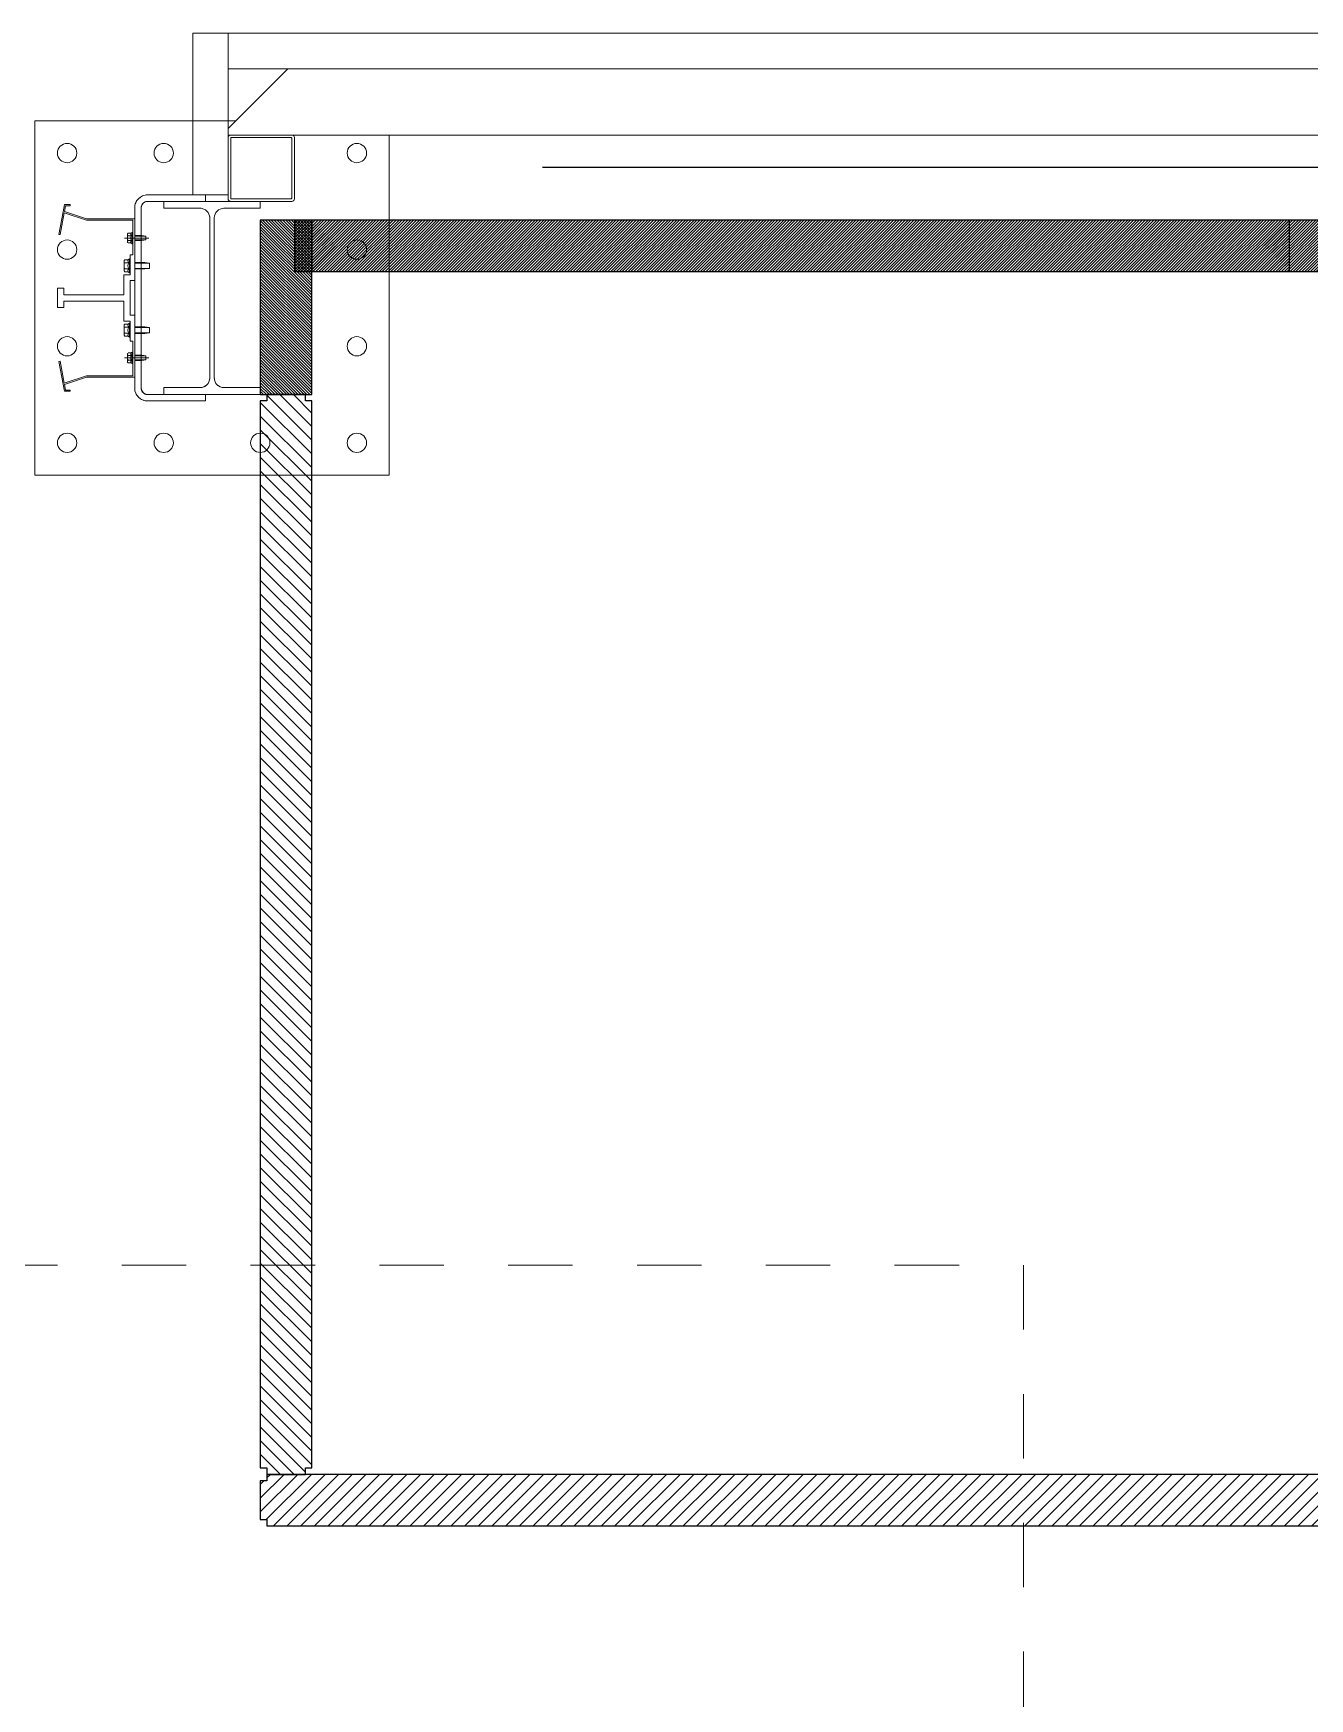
# Model space of a CAD drawing. Header units: millimetres. Extents: x -36 to 64, y 70 to 162.
# Drawn here: x 47.222 to 49.204, y 156.823 to 159.409 of the extents above; entities that cross this region are included whole.
import ezdxf

# ---------------------------------------------------------------- set-up
doc = ezdxf.new("R2010")
doc.units = ezdxf.units.MM
doc.header["$LTSCALE"] = 0.02
for name, pattern in [('00 Ground$0$Dash', [6.35, 3.175, -3.175]), ('00 Ground$0$DASHDOT', [25.4, 12.7, -6.35, 0, -6.35]), ('00 Ground$0$DASHDOT2', [12.7, 6.35, -3.175, 0, -3.175]), ('00 Ground$0$PHANTOM2', [31.75, 15.875, -3.175, 3.175, -3.175, 3.175, -3.175])]:
    doc.linetypes.add(name, pattern=pattern)
for name, color, linetype, lineweight in [('00 Ground$0$A-Panel Exterior', 3, 'Continuous', 0), ('00 Ground$0$A-Panel Interior', 6, 'Continuous', 0), ('00 Ground$0$A-Proyecciones', 252, 'Continuous', 0), ('00 Ground$0$interface-AM_1', 7, 'Continuous', 5), ('00 Ground$0$megadoor-AM_0', 7, 'Continuous', 5), ('00 Ground$0$megadoor-AM_5', 7, 'Continuous', 5), ('00 Ground$0$megadoor-AM_7', 7, '00 Ground$0$DASHDOT', 5), ('00 Ground$0$Puerta', 7, 'Continuous', 0)]:
    doc.layers.add(name, color=color, linetype=linetype, lineweight=lineweight)
for name, color, linetype in [('00 Ground$0$A-Paneles', 7, 'Continuous'), ('00 Ground$0$A-Paneles-EXT', 5, 'Continuous'), ('00 Ground$0$PUENTE GRUA', 5, 'Continuous')]:
    doc.layers.add(name, color=color, linetype=linetype)
pattern_1 = [(45, (-6e-13, 0.015), (-0.0106066, 0.0106066), [])]
pattern_2 = [(45, (-13597.1444, 7821.7855), (-2.24506403, 2.24506403), [])]

# ---------------------------------------------------------------- blocks, each defined once
blk = doc.blocks.new('00 Ground$0$Hangar subestructura puerta planta baja')
at = {"color": 0, "linetype": 'Continuous', "lineweight": 0}
for p, q in [((64.3679, 0.249), (64.3679, 0.154)), ((64.4669, 0.253), (64.3719, 0.253)), ((64.3719, 0.155), (64.3719, 0.248)), ((64.3729, 0.249), (64.4659, 0.249)), ((64.4669, 0.248), (64.4669, 0.155)), ((64.4709, 0.154), (64.4709, 0.249)), ((64.3329, 0.15), (64.3329, 0.16)), ((64.2679, 0.15), (64.4179, 0.15)), ((64.3719, 0.15), (64.4669, 0.15)), ((64.4659, 0.154), (64.3729, 0.154)), ((64.3465, 0.1243), (64.3465, -0.1243))]:
    blk.add_line(p, q, dxfattribs=at)
at = {"color": 4, "linetype": 'Continuous', "lineweight": 0}
for p, q in [((64.3329, 0.16), (64.2429, 0.16)), ((64.2229, 0.14), (64.2229, -0.14)), ((64.2329, -0.14), (64.2329, 0.14)), ((64.2429, 0.15), (64.3329, 0.15)), ((64.4179, 0.15), (64.2679, 0.15)), ((64.2679, 0.15), (64.2679, 0.1393)), ((64.2679, 0.1393), (64.3244, 0.1393)), ((64.3615, 0.1393), (64.4179, 0.1393)), ((64.4179, 0.1393), (64.4179, 0.15)), ((64.3394, 0.1243), (64.3394, -0.1243)), ((64.3465, -0.1243), (64.3465, 0.1243)), ((64.3329, -0.15), (64.2429, -0.15)), ((64.3244, -0.1393), (64.2679, -0.1393)), ((64.2679, -0.1393), (64.2679, -0.15)), ((64.2679, -0.15), (64.4179, -0.15)), ((64.3329, -0.16), (64.3329, -0.15)), ((64.4179, -0.1393), (64.3615, -0.1393)), ((64.4179, -0.15), (64.4179, -0.1393)), ((64.2429, -0.16), (64.3329, -0.16))]:
    blk.add_line(p, q, dxfattribs=at)
at = {"color": 0, "linetype": 'Continuous', "lineweight": 0}
for centre, radius, start, end in [((64.3719, 0.249), 0.004, 90, 180), ((64.4669, 0.249), 0.004, 0, 90), ((64.3615, 0.1243), 0.015, 90, 180), ((64.3719, 0.154), 0.004, 180, 270), ((64.4669, 0.154), 0.004, 270, 0)]:
    blk.add_arc(centre, radius, start, end, dxfattribs=at)
at = {"color": 0, "linetype": 'Continuous', "lineweight": 0, "extrusion": (-2.18624e-16, 2.67737e-32, -1)}
for centre, start, end in [((-64.3729, 0.248), 0, 90), ((-64.4659, 0.248), 90, 180), ((-64.3729, 0.155), 270, 0), ((-64.4659, 0.155), 180, 270)]:
    blk.add_arc(centre, 0.001, start, end, dxfattribs=at)
at = {"color": 4, "linetype": 'Continuous', "lineweight": 0}
for centre, start, end in [((64.2429, 0.14), 90, 180), ((64.2429, -0.14), 180, 270)]:
    blk.add_arc(centre, 0.02, start, end, dxfattribs=at)
at = {"color": 4, "linetype": 'Continuous', "lineweight": 0, "extrusion": (-2.18624e-16, 2.67737e-32, -1)}
for centre, radius, start, end in [((-64.2429, 0.14), 0.01, 0, 90), ((-64.3244, 0.1243), 0.015, 90, 180), ((-64.3615, 0.1243), 0.015, 0, 90), ((-64.3244, -0.1243), 0.015, 180, 270), ((-64.3615, -0.1243), 0.015, 270, 0), ((-64.2429, -0.14), 0.01, 270, 0)]:
    blk.add_arc(centre, radius, start, end, dxfattribs=at)
at = {"layer": '00 Ground$0$interface-AM_1', "linetype": '00 Ground$0$PHANTOM2'}
for p, q in [((64.3328, 0.16), (64.2429, 0.16)), ((64.3328, 0.15), (64.3328, 0.16)), ((64.2229, 0.14), (64.2229, -0.14)), ((64.2329, -0.14), (64.2329, 0.14)), ((64.2429, 0.15), (64.3328, 0.15)), ((64.2679, 0.1393), (64.2679, 0.15)), ((64.3244, 0.1393), (64.2679, 0.1393)), ((64.4179, 0.1393), (64.3615, 0.1393)), ((64.4179, 0.15), (64.4179, 0.1393)), ((64.3394, -0.1243), (64.3394, 0.1243)), ((64.3328, -0.15), (64.2429, -0.15)), ((64.2679, -0.15), (64.2679, -0.1393)), ((64.2679, -0.1393), (64.3244, -0.1393)), ((64.4179, -0.15), (64.2679, -0.15)), ((64.3328, -0.16), (64.3328, -0.15)), ((64.3615, -0.1393), (64.4179, -0.1393)), ((64.4179, -0.1393), (64.4179, -0.15)), ((64.2429, -0.16), (64.3328, -0.16))]:
    blk.add_line(p, q, dxfattribs=at)
for centre, radius, start, end in [((64.2429, 0.14), 0.02, 90, 180), ((64.2429, 0.14), 0.01, 90, 180), ((64.3244, 0.1243), 0.015, 0, 90), ((64.3244, -0.1243), 0.015, 270, 0), ((64.3615, -0.1243), 0.015, 180, 270), ((64.2429, -0.14), 0.02, 180, 270), ((64.2429, -0.14), 0.01, 180, 270)]:
    blk.add_arc(centre, radius, start, end, dxfattribs=at)
at = {"layer": '00 Ground$0$megadoor-AM_0'}
for p, q in [((64.1117, 0.1339), (64.1053, 0.0987)), ((64.1072, 0.0983), (64.1134, 0.1324)), ((64.1137, 0.145), (64.1117, 0.1339)), ((64.1134, 0.1324), (64.1479, 0.121)), ((64.1224, 0.145), (64.1137, 0.145)), ((64.1138, 0.1344), (64.1153, 0.143)), ((64.1482, 0.123), (64.1138, 0.1344)), ((64.1153, 0.143), (64.1224, 0.143)), ((64.1224, 0.143), (64.1224, 0.145)), ((64.1479, 0.121), (64.2199, 0.121)), ((64.2229, 0.123), (64.1482, 0.123)), ((64.2199, 0.121), (64.2199, 0.067)), ((64.2229, 0.027), (64.2229, 0.123)), ((64.1053, 0.0987), (64.1072, 0.0983)), ((64.2117, 0.0873), (64.2117, 0.0986)), ((64.2125, 0.1005), (64.217, 0.1005)), ((64.2125, 0.0967), (64.2178, 0.0967)), ((64.2125, 0.0892), (64.2178, 0.0892)), ((64.2125, 0.0854), (64.217, 0.0854)), ((64.2189, 0.0841), (64.2189, 0.1018)), ((64.2199, 0.1018), (64.2189, 0.1018)), ((64.2199, 0.0841), (64.2189, 0.0841)), ((64.2199, 0.0841), (64.2199, 0.1018)), ((64.2341, 0.097), (64.2229, 0.097)), ((64.2229, 0.089), (64.2341, 0.089)), ((64.2399, 0.096), (64.2341, 0.097)), ((64.2399, 0.09), (64.2341, 0.089)), ((64.2399, 0.09), (64.2399, 0.096)), ((64.2065, 0.058), (64.2073, 0.0592)), ((64.2065, 0.042), (64.2065, 0.058)), ((64.2073, 0.0592), (64.2128, 0.0592)), ((64.2073, 0.0546), (64.2136, 0.0546)), ((64.2159, 0.0608), (64.2149, 0.0608)), ((64.2149, 0.0608), (64.2149, 0.0392)), ((64.2199, 0.067), (64.2159, 0.067)), ((64.2159, 0.067), (64.2159, 0.036)), ((64.2159, 0.0392), (64.2159, 0.0608)), ((64.2387, 0.055), (64.2229, 0.055)), ((64.2459, 0.0541), (64.2387, 0.055)), ((64.2459, 0.0458), (64.2459, 0.0541)), ((64.2159, 0.036), (64.2059, 0.036)), ((64.2059, 0.036), (64.2059, 0.005)), ((64.2073, 0.0407), (64.2065, 0.042)), ((64.2073, 0.0453), (64.2136, 0.0453)), ((64.2128, 0.0407), (64.2073, 0.0407)), ((64.2149, 0.0392), (64.2159, 0.0392)), ((64.2159, 0), (64.2159, 0.027)), ((64.2159, 0.027), (64.2229, 0.027)), ((64.2229, 0.045), (64.2387, 0.045)), ((64.2459, 0.0458), (64.2387, 0.045)), ((64.1129, 0.015), (64.1029, 0.015)), ((64.1029, 0.015), (64.1029, 0)), ((64.1129, 0.005), (64.1129, 0.015)), ((64.2059, 0.005), (64.1129, 0.005)), ((64.1029, 0), (64.1029, -0.015)), ((64.1029, -0.015), (64.1129, -0.015)), ((64.1129, -0.015), (64.1129, -0.005)), ((64.1129, -0.005), (64.2059, -0.005)), ((64.2059, -0.005), (64.2059, -0.036)), ((64.2159, -0.027), (64.2159, 0)), ((64.2059, -0.036), (64.2159, -0.036)), ((64.2073, -0.0408), (64.2065, -0.042)), ((64.2065, -0.042), (64.2065, -0.058)), ((64.2128, -0.0408), (64.2073, -0.0408)), ((64.2073, -0.0454), (64.2136, -0.0454)), ((64.2149, -0.0392), (64.2159, -0.0392)), ((64.2149, -0.0608), (64.2149, -0.0392)), ((64.2229, -0.027), (64.2159, -0.027)), ((64.2159, -0.036), (64.2159, -0.067)), ((64.2159, -0.0392), (64.2159, -0.0608)), ((64.2229, -0.123), (64.2229, -0.027)), ((64.2229, -0.045), (64.2387, -0.045)), ((64.2459, -0.0459), (64.2387, -0.045)), ((64.2459, -0.0459), (64.2459, -0.0542)), ((64.2065, -0.058), (64.2073, -0.0593)), ((64.2073, -0.0547), (64.2136, -0.0547)), ((64.2073, -0.0593), (64.2128, -0.0593)), ((64.2159, -0.0608), (64.2149, -0.0608)), ((64.2159, -0.067), (64.2199, -0.067)), ((64.2199, -0.067), (64.2199, -0.121)), ((64.2387, -0.055), (64.2229, -0.055)), ((64.2459, -0.0542), (64.2387, -0.055)), ((64.1072, -0.0984), (64.1053, -0.0987)), ((64.1053, -0.0987), (64.1117, -0.134)), ((64.1134, -0.1325), (64.1072, -0.0984)), ((64.2117, -0.0874), (64.2117, -0.0987)), ((64.2125, -0.0855), (64.217, -0.0855)), ((64.2125, -0.0893), (64.2178, -0.0893)), ((64.2125, -0.0968), (64.2178, -0.0968)), ((64.2125, -0.1006), (64.217, -0.1006)), ((64.2189, -0.0842), (64.2189, -0.1019)), ((64.2199, -0.0842), (64.2189, -0.0842)), ((64.2199, -0.1019), (64.2189, -0.1019)), ((64.2199, -0.0842), (64.2199, -0.1019)), ((64.2229, -0.089), (64.2341, -0.089)), ((64.2341, -0.097), (64.2229, -0.097)), ((64.2399, -0.09), (64.2341, -0.089)), ((64.2399, -0.096), (64.2341, -0.097)), ((64.2399, -0.09), (64.2399, -0.096)), ((64.1479, -0.121), (64.1134, -0.1325)), ((64.1138, -0.1345), (64.1482, -0.123)), ((64.2199, -0.121), (64.1479, -0.121)), ((64.1482, -0.123), (64.2229, -0.123)), ((64.1117, -0.134), (64.1137, -0.145)), ((64.1137, -0.145), (64.1224, -0.145)), ((64.1153, -0.143), (64.1138, -0.1345)), ((64.1224, -0.143), (64.1153, -0.143)), ((64.1224, -0.145), (64.1224, -0.143))]:
    blk.add_line(p, q, dxfattribs=at)
for centre, radius, start, end in [((64.2143, 0.0986), 0.0026, 133.8159, 226.1841), ((64.2209, 0.093), 0.0092, 155.931, 204.069), ((64.2143, 0.0873), 0.0026, 133.8159, 226.1841), ((64.2194, 0.099), 0.00284, 100.2523, 234.3201), ((64.2233, 0.093), 0.0067, 145.9257, 214.0743), ((64.2194, 0.0869), 0.00284, 125.6799, 259.7477), ((64.2106, 0.0569), 0.00409, 145.6158, 214.3842), ((64.2218, 0.05), 0.0153, 162.412, 197.588), ((64.2158, 0.0573), 0.00354, 104.8648, 231.3811), ((64.2212, 0.05), 0.00886, 148.5606, 211.4394), ((64.2106, 0.043), 0.00409, 145.6158, 214.3842), ((64.2158, 0.0426), 0.00354, 128.6189, 255.1352), ((64.2106, -0.0431), 0.00409, 145.6158, 214.3842), ((64.2218, -0.05), 0.0153, 162.412, 197.588), ((64.2158, -0.0427), 0.00354, 104.8648, 231.3811), ((64.2212, -0.05), 0.00886, 148.5606, 211.4394), ((64.2106, -0.057), 0.00409, 145.6158, 214.3842), ((64.2158, -0.0574), 0.00354, 128.6189, 255.1352), ((64.2143, -0.0874), 0.0026, 133.8159, 226.1841), ((64.2209, -0.093), 0.0092, 155.931, 204.069), ((64.2143, -0.0987), 0.0026, 133.8159, 226.1841), ((64.2194, -0.087), 0.00284, 100.2523, 234.3201), ((64.2233, -0.093), 0.0067, 145.9257, 214.0743), ((64.2194, -0.0991), 0.00284, 125.6799, 259.7477)]:
    blk.add_arc(centre, radius, start, end, dxfattribs=at)
at = {"layer": '00 Ground$0$megadoor-AM_5'}
for p, q in [((64.2399, 0.096), (64.2229, 0.096)), ((64.2399, 0.09), (64.2229, 0.09)), ((64.2229, 0.0541), (64.2459, 0.0541)), ((64.2229, 0.0458), (64.2459, 0.0458)), ((64.2229, -0.0459), (64.2459, -0.0459)), ((64.2229, -0.0542), (64.2459, -0.0542)), ((64.2399, -0.09), (64.2229, -0.09)), ((64.2399, -0.096), (64.2229, -0.096))]:
    blk.add_line(p, q, dxfattribs=at)
at = {"layer": '00 Ground$0$megadoor-AM_7', "linetype": '00 Ground$0$DASHDOT2'}
for p, q in [((64.2068, 0.093), (64.2449, 0.093)), ((64.2068, -0.093), (64.2449, -0.093))]:
    blk.add_line(p, q, dxfattribs=at)
at = {"layer": '00 Ground$0$Puerta', "color": 253, "linetype": 'Continuous', "lineweight": 0}
for p, q in [((64.4569, 0.352), (64.3679, 0.263)), ((64.4569, 0.352), (64.4609, 0.356)), ((64.4609, 0.356), (66.1438, 0.356)), ((64.3679, 0.257), (64.3679, 0.263)), ((64.3679, 0.257), (64.3679, 0.253)), ((64.3679, 0.253), (64.3719, 0.253)), ((64.4669, 0.253), (66.2368, 0.253))]:
    blk.add_line(p, q, dxfattribs=at)
at = {"layer": '00 Ground$0$Puerta', "color": 251, "linetype": 'Continuous', "lineweight": 0}
for p, q in [((64.0679, 0.275), (64.0679, -0.275)), ((64.3799, 0.275), (64.0679, 0.275)), ((64.6179, -0.275), (64.6179, 0.253)), ((64.0679, -0.275), (64.6179, -0.275))]:
    blk.add_line(p, q, dxfattribs=at)
at = {"layer": '00 Ground$0$Puerta', "color": 251, "linetype": 'Continuous', "lineweight": 0, "extrusion": (-2.18624e-16, 2.67737e-32, -1)}
for centre in [(-64.1179, 0.225), (-64.2679, 0.225), (-64.5679, 0.225), (-64.1179, 0.075), (-64.5679, 0.075), (-64.1179, -0.075), (-64.5679, -0.075), (-64.1179, -0.225), (-64.2679, -0.225), (-64.4179, -0.225), (-64.5679, -0.225)]:
    blk.add_circle(centre, 0.015, dxfattribs=at)
blk = doc.blocks.new('*U447')
at = {"layer": '00 Ground$0$A-Paneles-EXT'}
h = blk.add_hatch(dxfattribs=at)
h.set_pattern_fill('PAREDES', color=251, scale=0.5)
h.set_pattern_definition(pattern_1)
h.paths.add_polyline_path([(1.677, 0.03), (1.667, 0.03), (1.667, 0.04), (0.01, 0.04), (0.01, 0.03), (0, 0.03), (0, -0.03), (0.01, -0.03), (0.01, -0.04), (1.667, -0.04), (1.667, -0.03), (1.677, -0.03)])
blk.add_lwpolyline([(1.677, 0.03), (1.667, 0.03), (1.667, 0.04), (0.01, 0.04), (0.01, 0.03), (0, 0.03), (0, -0.03), (0.01, -0.03), (0.01, -0.04), (1.667, -0.04), (1.667, -0.03), (1.677, -0.03)], close=True, dxfattribs=at)
blk = doc.blocks.new('*U450')
at = {"layer": '00 Ground$0$A-Paneles-EXT'}
h = blk.add_hatch(dxfattribs=at)
h.set_pattern_fill('PAREDES', color=251, scale=0.5)
h.set_pattern_definition(pattern_1)
h.paths.add_polyline_path([(1.9539, 0.03), (1.9439, 0.03), (1.9439, 0.04), (0.01, 0.04), (0.01, 0.03), (0, 0.03), (0, -0.03), (0.01, -0.03), (0.01, -0.04), (1.9439, -0.04), (1.9439, -0.03), (1.9539, -0.03)])
blk.add_lwpolyline([(1.9539, 0.03), (1.9439, 0.03), (1.9439, 0.04), (0.01, 0.04), (0.01, 0.03), (0, 0.03), (0, -0.03), (0.01, -0.03), (0.01, -0.04), (1.9439, -0.04), (1.9439, -0.03), (1.9539, -0.03)], close=True, dxfattribs=at)
blk = doc.blocks.new('*U449')
h = blk.add_hatch()
h.set_pattern_fill('ANSI31', color=250)
h.set_pattern_definition(pattern_2)
h.paths.add_polyline_path([(0, 0), (1545.1, 0), (1545.1, 80), (0, 80)])
at = {"layer": '00 Ground$0$A-Paneles', "color": 4}
blk.add_lwpolyline([(0, 0), (1545.1, 0), (1545.1, 80), (0, 80)], close=True, dxfattribs=at)
blk = doc.blocks.new('00 Ground$0$Pata Arco')
at = {"layer": 'Defpoints'}
blk.add_line((2.7291, -1.3527), (-4.0978, -1.3527), dxfattribs=at)
blk = doc.blocks.new('*U540')
at = {"layer": '00 Ground$0$A-Proyecciones', "rotation": 180}
blk.add_blockref('00 Ground$0$Pata Arco', (35.9822, 0), dxfattribs=at)
blk = doc.blocks.new('*U538')
at = {"layer": '00 Ground$0$A-Proyecciones', "color": 0, "linetype": 'ByBlock', "lineweight": -2}
blk.add_blockref('*U540', (0, 73), dxfattribs=at)
blk = doc.blocks.new('*U353')
h = blk.add_hatch()
h.set_pattern_fill('ANSI31', color=250)
h.set_pattern_definition(pattern_2)
h.paths.add_polyline_path([(0, 0), (271, 0), (271, 80), (0, 80)])
at = {"layer": '00 Ground$0$A-Paneles', "color": 4}
blk.add_lwpolyline([(0, 0), (271, 0), (271, 80), (0, 80)], close=True, dxfattribs=at)
blk = doc.blocks.new('*U516')
h = blk.add_hatch()
h.set_pattern_fill('ANSI31', color=250)
h.set_pattern_definition(pattern_2)
h.paths.add_polyline_path([(0, 0), (1873.9, 0), (1873.9, 80), (0, 80)])
at = {"layer": '00 Ground$0$A-Paneles', "color": 4}
blk.add_lwpolyline([(0, 0), (1873.9, 0), (1873.9, 80), (0, 80)], close=True, dxfattribs=at)

msp = doc.modelspace()

# ---------------------------------------------------------------- linework, layer by layer
at = {"layer": '00 Ground$0$A-Panel Exterior', "lineweight": 0}
for points in [[(47.5246, 159.1584), (47.4696, 159.1584), (47.4696, 159.4094), (47.5246, 159.4094)], [(47.5246, 159.3544), (47.5246, 159.4094), (49.5285, 159.4094), (49.5285, 159.3544)]]:
    msp.add_lwpolyline(points, close=True, dxfattribs=at)
at = {"layer": '00 Ground$0$PUENTE GRUA', "color": 242, "linetype": '00 Ground$0$Dash', "lineweight": 0}
msp.add_lwpolyline([(-19.2404, 157.4962), (48.7596, 157.4962), (48.7596, 85.4955), (-19.2404, 85.4955)], close=True, dxfattribs=at)

# ---------------------------------------------------------------- block references
at = {"lineweight": 0}
for name, p in [('00 Ground$0$Hangar subestructura puerta planta baja', (-16.8433, 158.9984)), ('*U450', (47.5746, 157.1314))]:
    msp.add_blockref(name, p, dxfattribs=at)
at = {"lineweight": 0, "rotation": 90}
msp.add_blockref('*U447', (47.6146, 157.1714), dxfattribs=at)
at = {"layer": '00 Ground$0$A-Panel Interior', "lineweight": 0, "xscale": 0.001, "yscale": 0.001, "zscale": 0.001, "rotation": 90}
msp.add_blockref('*U353', (47.6546, 158.8484), dxfattribs=at)
at = {"layer": '00 Ground$0$A-Panel Interior', "lineweight": 0, "xscale": 0.001, "yscale": 0.001, "zscale": 0.001}
for name, p in [('*U449', (47.6276, 159.0394)), ('*U516', (47.6546, 159.0394))]:
    msp.add_blockref(name, p, dxfattribs=at)
at = {"layer": '00 Ground$0$A-Proyecciones', "lineweight": 0}
msp.add_blockref('*U538', (14.7596, 84.8489), dxfattribs=at)

doc.saveas('drawing.dxf')
